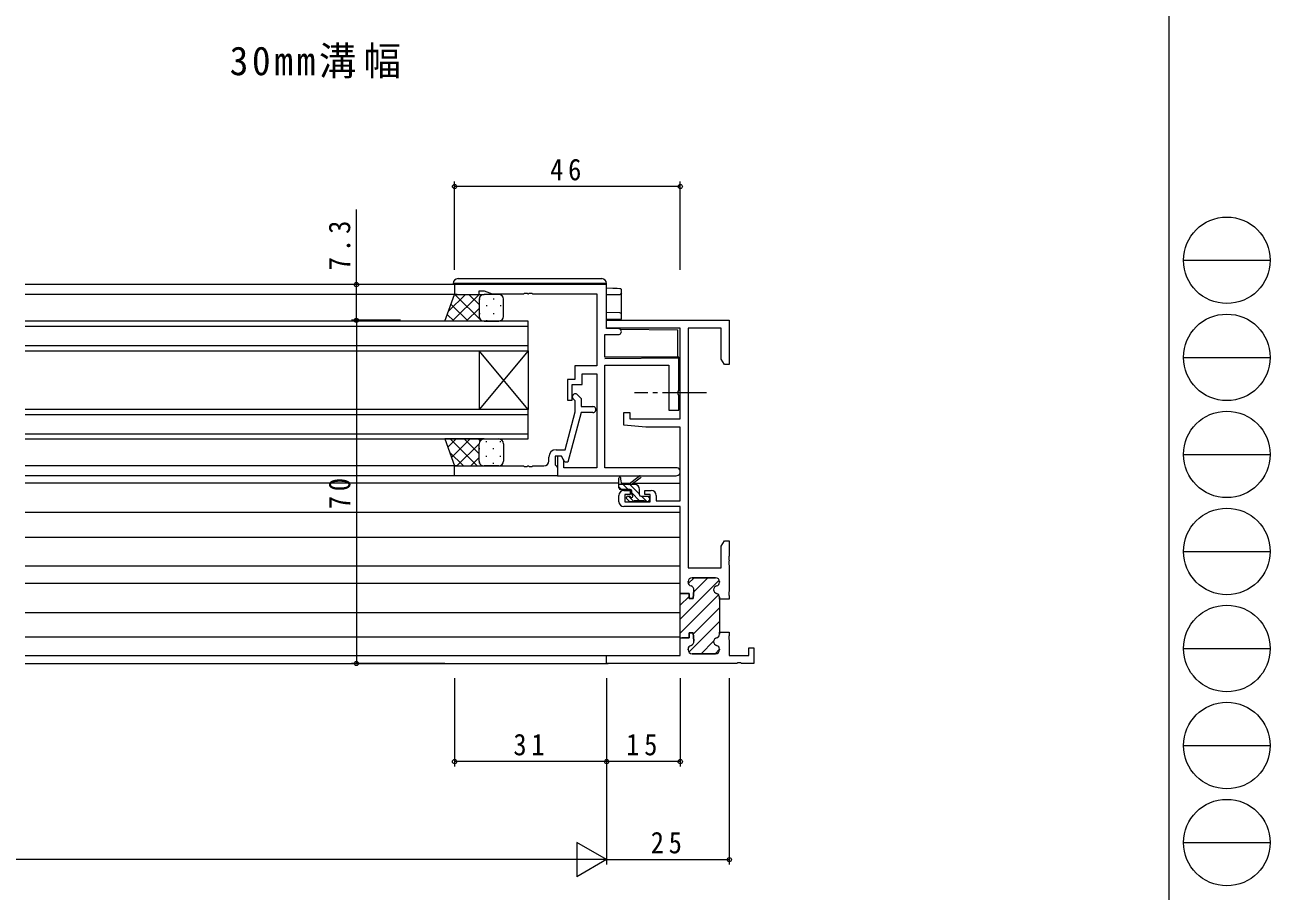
# Model space of a CAD drawing. Units: millimetres on the paper. Extents: x -420 to 373, y -297 to 267.
# Drawn here: x 119.1 to 372.9, y -202.3 to -25.6 of the extents above; entities that cross this region are included whole.
import ezdxf

# ---------------------------------------------------------------- set-up
doc = ezdxf.new("R2010")
doc.units = ezdxf.units.MM
doc.linetypes.add('CHAIN2', pattern=[12, 9, -1, 1, -1])
for name, color, linetype, lineweight in [('0-1_YKK_ZWAK', 7, 'Continuous', 9), ('0-3_YKK_11', 7, 'Continuous', 9), ('0-4_YKK_12', 2, 'Continuous', 9), ('0-5_YKK_13', 4, 'Continuous', 9), ('0-7_YKK_D', 6, 'Continuous', 9)]:
    doc.layers.add(name, color=color, linetype=linetype, lineweight=lineweight)
doc.layers.add('0-2_USER1', color=2, linetype='Continuous')
doc.styles.add('ＭＳ ゴシック', font='')
doc.styles.get('ＭＳ ゴシック').set_extended_font_data('MS Gothic')

msp = doc.modelspace()

# ---------------------------------------------------------------- linework, layer by layer
at = {"layer": '0-1_YKK_ZWAK'}
for p, q in [((352.3, 264.4), (352.3, -260.6)), ((355.276, -73.616), (372.916, -73.616)), ((355.276, -93.412), (372.916, -93.412)), ((355.276, -113.208), (372.916, -113.208)), ((355.276, -133.004), (372.916, -133.004)), ((355.276, -152.8), (372.916, -152.8)), ((355.276, -172.596), (372.916, -172.596)), ((355.276, -192.392), (372.916, -192.392))]:
    msp.add_line(p, q, dxfattribs=at)
for centre in [(364.096, -73.616), (364.096, -93.412), (364.096, -113.208), (364.096, -133.004), (364.096, -152.8), (364.096, -172.596), (364.096, -192.392)]:
    msp.add_circle(centre, 8.82, dxfattribs=at)
at = {"layer": '0-3_YKK_11'}
for p, q in [((206.687, -78.559), (206.687, -80.559)), ((237.687, -78.559), (206.687, -78.559)), ((237.687, -87.559), (237.687, -78.559)), ((206.687, -80.559), (211.687, -80.559)), ((211.687, -79.859), (212.687, -79.859)), ((211.687, -80.559), (211.687, -79.859)), ((212.687, -79.859), (214.336, -80.459)), ((214.336, -80.459), (220.729, -80.459)), ((220.729, -80.459), (220.912, -80.339)), ((220.912, -80.339), (221.462, -80.339)), ((221.462, -80.339), (221.645, -80.459)), ((221.645, -80.459), (221.729, -80.459)), ((221.729, -80.459), (221.912, -80.339)), ((221.912, -80.339), (222.462, -80.339)), ((222.462, -80.339), (222.645, -80.459)), ((222.645, -80.459), (235.687, -80.459)), ((235.687, -80.459), (235.687, -95.159)), ((237.687, -85.859), (262.687, -85.859)), ((237.687, -87.489), (237.687, -85.859)), ((262.687, -85.859), (262.687, -94.859)), ((237.317, -88.759), (240.087, -88.759)), ((237.317, -93.359), (237.317, -88.759)), ((252.687, -87.489), (237.687, -87.489)), ((240.087, -87.559), (237.687, -87.559)), ((252.687, -105.959), (252.687, -87.489)), ((261.057, -87.489), (254.317, -87.489)), ((254.317, -87.489), (254.317, -136.359)), ((261.057, -93.768), (261.057, -87.489)), ((252.387, -93.359), (237.317, -93.359)), ((252.387, -100.201), (252.387, -93.359)), ((261.687, -94.859), (261.057, -93.768)), ((231.187, -95.159), (231.187, -97.959)), ((235.687, -95.159), (231.187, -95.159)), ((237.317, -94.989), (250.387, -94.989)), ((237.317, -115.929), (237.317, -94.989)), ((250.387, -94.989), (250.387, -104.159)), ((262.687, -94.859), (261.687, -94.859)), ((229.687, -97.959), (229.687, -102.159)), ((231.187, -97.959), (229.687, -97.959)), ((230.687, -98.959), (232.687, -98.959)), ((230.687, -102.159), (230.687, -98.959)), ((232.687, -96.789), (235.687, -96.789)), ((232.687, -98.959), (232.687, -96.789)), ((235.687, -96.789), (235.687, -115.929)), ((231.711, -101.034), (232.487, -101.81)), ((252.267, -100.384), (252.387, -100.201)), ((252.267, -100.934), (252.267, -100.384)), ((252.387, -101.117), (252.267, -100.934)), ((252.387, -104.159), (252.387, -101.117)), ((229.687, -102.159), (230.687, -102.159)), ((231.287, -102.307), (230.863, -101.883)), ((231.287, -104.497), (231.287, -102.307)), ((232.487, -101.81), (232.487, -103.459)), ((232.487, -103.459), (234.887, -103.459)), ((229.207, -112.259), (231.287, -104.497)), ((232.486, -104.659), (229.78, -114.759)), ((234.887, -104.659), (232.486, -104.659)), ((241.187, -104.659), (242.387, -104.659)), ((241.187, -107.265), (241.187, -104.659)), ((242.387, -104.659), (242.387, -105.959)), ((242.387, -105.959), (252.687, -105.959)), ((250.387, -104.159), (252.387, -104.159)), ((245.687, -107.659), (241.187, -107.265)), ((252.687, -107.659), (245.687, -107.659)), ((252.687, -122.659), (252.687, -107.659)), ((225.887, -114.559), (225.887, -113.759)), ((227.187, -113.559), (227.187, -115.359)), ((228.487, -113.559), (227.187, -113.559)), ((227.387, -112.259), (229.207, -112.259)), ((227.687, -113.559), (227.687, -117.559)), ((228.487, -113.559), (227.687, -113.559)), ((229.18, -114.759), (228.487, -113.559)), ((228.987, -114.425), (228.487, -113.559)), ((206.687, -115.559), (220.729, -115.559)), ((206.687, -117.559), (206.687, -115.559)), ((220.729, -115.559), (220.912, -115.679)), ((220.912, -115.679), (221.462, -115.679)), ((221.462, -115.679), (221.645, -115.559)), ((221.645, -115.559), (221.729, -115.559)), ((221.729, -115.559), (221.912, -115.679)), ((221.912, -115.679), (222.462, -115.679)), ((222.462, -115.679), (222.645, -115.559)), ((222.645, -115.559), (224.887, -115.559)), ((227.187, -115.359), (227.387, -115.559)), ((227.387, -115.559), (227.687, -115.859)), ((227.687, -115.859), (227.687, -117.559)), ((228.987, -115.929), (228.987, -114.425)), ((235.687, -115.929), (228.987, -115.929)), ((229.78, -114.759), (229.18, -114.759)), ((251.872, -115.929), (237.317, -115.929)), ((227.687, -117.559), (206.687, -117.559)), ((227.687, -117.559), (251.872, -117.559)), ((240.187, -122.859), (240.187, -121.559)), ((241.187, -120.559), (242.487, -120.559)), ((241.387, -121.359), (241.387, -122.859)), ((242.487, -121.359), (241.387, -121.359)), ((242.487, -120.559), (242.487, -121.359)), ((245.487, -120.559), (246.787, -120.559)), ((245.487, -121.359), (245.487, -120.559)), ((246.587, -121.359), (245.487, -121.359)), ((246.587, -122.859), (246.587, -121.359)), ((247.787, -121.559), (247.787, -122.659)), ((252.687, -123.859), (241.187, -123.859)), ((241.387, -122.859), (246.587, -122.859)), ((247.787, -122.659), (252.687, -122.659)), ((252.687, -141.609), (252.687, -123.859)), ((261.057, -131.95), (261.687, -130.859)), ((261.057, -136.359), (261.057, -131.95)), ((261.687, -130.859), (262.687, -130.859)), ((262.687, -130.859), (262.687, -133.901)), ((262.687, -133.901), (262.567, -134.084)), ((262.567, -134.084), (262.567, -134.634)), ((254.317, -136.359), (261.057, -136.359)), ((262.567, -134.634), (262.687, -134.817)), ((262.687, -134.901), (262.567, -135.084)), ((262.567, -135.084), (262.567, -135.634)), ((262.567, -135.634), (262.687, -135.817)), ((262.687, -134.817), (262.687, -134.901)), ((262.687, -135.817), (262.687, -141.151)), ((252.687, -146.824), (260.635, -138.876)), ((254.287, -139.26), (254.287, -139.159)), ((254.287, -139.159), (254.287, -139.26)), ((254.332, -139.523), (255.495, -138.359)), ((255.087, -138.359), (259.887, -138.359)), ((259.887, -138.359), (255.087, -138.359)), ((255.443, -141.239), (258.324, -138.359)), ((260.687, -139.159), (260.687, -139.26)), ((260.687, -139.26), (260.687, -139.159)), ((252.687, -141.609), (254.487, -141.609)), ((252.687, -150.909), (252.687, -141.609)), ((252.687, -150.909), (252.687, -141.609)), ((254.487, -141.609), (252.687, -141.609)), ((252.687, -149.652), (260.498, -141.841)), ((254.487, -141.609), (254.487, -142.609)), ((254.487, -142.609), (254.487, -141.609)), ((255.287, -142.609), (255.482, -140.9)), ((255.482, -140.9), (255.287, -142.609)), ((262.687, -141.151), (262.567, -141.334)), ((262.567, -141.334), (262.567, -141.884)), ((262.567, -141.884), (262.687, -142.067)), ((262.687, -142.067), (262.687, -142.759)), ((252.687, -143.995), (254.487, -142.195)), ((254.487, -142.609), (255.287, -142.609)), ((255.287, -142.609), (254.487, -142.609)), ((255.314, -149.854), (260.687, -144.481)), ((260.687, -142.358), (260.687, -142.759)), ((260.687, -142.759), (260.687, -142.358)), ((260.687, -142.759), (260.687, -149.459)), ((262.687, -142.759), (260.687, -142.759)), ((254.452, -153.545), (260.687, -147.309)), ((254.487, -149.609), (254.487, -150.609)), ((255.287, -149.609), (254.487, -149.609)), ((254.487, -149.609), (255.287, -149.609)), ((254.487, -150.609), (254.487, -149.609)), ((255.482, -151.318), (255.287, -149.609)), ((255.287, -149.609), (255.482, -151.318)), ((260.687, -149.459), (260.687, -149.86)), ((260.687, -149.459), (262.687, -149.459)), ((260.687, -149.86), (260.687, -149.459)), ((262.687, -149.459), (262.687, -150.151)), ((252.687, -150.609), (254.487, -150.609)), ((252.687, -154.229), (252.687, -150.609)), ((254.487, -150.609), (252.987, -150.609)), ((256.966, -153.859), (259.491, -151.334)), ((260.254, -150.571), (260.598, -150.227)), ((262.687, -150.151), (262.567, -150.334)), ((262.567, -150.334), (262.567, -150.884)), ((262.567, -150.884), (262.687, -151.067)), ((262.687, -151.067), (262.687, -154.229)), ((237.687, -154.229), (252.687, -154.229)), ((237.687, -155.859), (237.687, -154.229)), ((254.287, -153.059), (254.287, -152.958)), ((254.287, -152.958), (254.287, -153.059)), ((259.887, -153.859), (255.087, -153.859)), ((255.087, -153.859), (259.887, -153.859)), ((259.794, -153.859), (260.687, -152.966)), ((260.687, -152.958), (260.687, -153.059)), ((260.687, -153.059), (260.687, -152.958)), ((262.687, -154.229), (266.687, -154.229)), ((266.687, -152.659), (267.687, -152.659)), ((266.687, -154.229), (266.687, -152.659)), ((267.687, -152.659), (267.687, -155.859)), ((264.229, -155.859), (237.687, -155.859)), ((264.229, -155.859), (237.687, -155.859)), ((264.412, -155.739), (264.229, -155.859)), ((264.962, -155.739), (264.412, -155.739)), ((265.145, -155.859), (264.962, -155.739)), ((267.687, -155.859), (265.145, -155.859))]:
    msp.add_line(p, q, dxfattribs=at)
for centre, radius, start, end in [((240.087, -88.159), 0.6, 269.99998, 90), ((231.287, -101.459), 0.6, 44.99998, 225), ((234.887, -104.059), 0.6, 269.99998, 90), ((227.387, -113.759), 1.5, 90, 179.99998), ((224.887, -114.559), 1, 270, 359.99998), ((251.872, -116.744), 0.815, 269.99998, 90), ((241.187, -121.559), 1, 90, 179.99998), ((246.787, -121.559), 1, 0, 89.99998), ((241.187, -122.859), 1, 180, 269.99998), ((255.087, -139.159), 0.8, 90, 179.99998), ((255.087, -139.159), 0.8, 90, 179.99998), ((255.087, -139.26), 0.8, 180.00002, 255.52251), ((255.087, -139.26), 0.8, 180.00002, 255.52251), ((259.887, -139.159), 0.8, 0, 89.99998), ((259.887, -139.159), 0.8, 0, 89.99998), ((259.887, -139.26), 0.8, 284.47748, 359.99997), ((259.887, -139.26), 0.8, 284.47748, 359.99997), ((254.687, -140.809), 0.8, 353.49696, 75.52246), ((254.687, -140.809), 0.8, 353.49696, 75.52246), ((260.287, -140.809), 0.8, 104.47751, 255.52248), ((260.287, -140.809), 0.8, 104.47751, 255.52248), ((259.887, -142.358), 0.8, 0.00002, 75.52251), ((259.887, -142.358), 0.8, 0.00002, 75.52251), ((255.087, -152.958), 0.8, 104.47748, 179.99997), ((255.087, -152.958), 0.8, 104.47748, 179.99997), ((254.687, -151.409), 0.8, 284.47752, 6.50302), ((254.687, -151.409), 0.8, 284.47752, 6.50302), ((260.287, -151.409), 0.8, 104.47751, 255.52248), ((260.287, -151.409), 0.8, 104.47751, 255.52248), ((259.887, -149.86), 0.8, 284.47748, 359.99997), ((259.887, -149.86), 0.8, 284.47748, 359.99997), ((259.887, -152.958), 0.8, 0.00002, 75.52251), ((259.887, -152.958), 0.8, 0.00002, 75.52251), ((255.087, -153.059), 0.8, 180, 269.99998), ((255.087, -153.059), 0.8, 180, 269.99998), ((259.887, -153.059), 0.8, 270, 359.99998), ((259.887, -153.059), 0.8, 270, 359.99998)]:
    msp.add_arc(centre, radius, start, end, dxfattribs=at)
at = {"layer": '0-4_YKK_12'}
for p, q in [((206.987, -78.559), (119.187, -78.559)), ((207.187, -80.559), (119.187, -80.559)), ((221.687, -86.059), (119.187, -86.059)), ((221.687, -92.059), (221.687, -86.059)), ((119.187, -87.059), (221.687, -87.059)), ((221.687, -91.059), (119.187, -91.059)), ((119.187, -92.059), (221.687, -92.059)), ((221.687, -104.059), (211.687, -92.059)), ((221.687, -92.059), (211.687, -104.059)), ((211.687, -92.059), (211.687, -104.059)), ((221.687, -92.059), (221.687, -104.059)), ((221.687, -104.059), (119.187, -104.059)), ((221.687, -110.059), (221.687, -104.059)), ((119.187, -105.059), (221.687, -105.059)), ((221.687, -109.059), (119.187, -109.059)), ((119.187, -110.059), (221.687, -110.059)), ((207.187, -115.559), (119.187, -115.559)), ((206.987, -117.559), (119.187, -117.559)), ((240.187, -119.059), (119.187, -119.059)), ((240.633, -119.059), (242.483, -119.059)), ((243.077, -119.059), (252.687, -119.059)), ((252.687, -125.059), (119.187, -125.059)), ((119.187, -130.059), (252.687, -130.059)), ((119.187, -135.946), (252.687, -135.946)), ((252.687, -139.572), (119.187, -139.572)), ((119.187, -145.459), (252.687, -145.459)), ((252.687, -150.459), (119.187, -150.459)), ((119.187, -154.229), (252.387, -154.229)), ((119.187, -155.859), (237.987, -155.859))]:
    msp.add_line(p, q, dxfattribs=at)
at = {"layer": '0-5_YKK_13'}
for p, q in [((206.387, -78.359), (206.387, -78.559)), ((207.387, -77.359), (236.687, -77.359)), ((237.687, -78.359), (237.187, -78.359)), ((237.687, -79.282), (237.687, -78.359)), ((204.687, -86.059), (206.687, -80.559)), ((208.89, -80.559), (205.428, -84.021)), ((211.719, -80.559), (206.219, -86.059)), ((206.687, -80.559), (212.687, -80.559)), ((212.267, -86.059), (206.767, -80.559)), ((211.687, -82.65), (209.595, -80.559)), ((212.452, -80.587), (212.424, -80.559)), ((215.687, -80.559), (212.687, -80.559)), ((237.739, -79.264), (237.687, -79.263)), ((237.687, -80.594), (237.739, -80.593)), ((240.687, -80.294), (240.687, -79.658)), ((209.438, -86.059), (205.954, -82.574)), ((211.687, -83.419), (209.047, -86.059)), ((211.687, -81.559), (211.687, -85.059)), ((211.687, -81.559), (211.687, -85.059)), ((211.777, -81.379), (211.777, -81.579)), ((213.192, -82.794), (213.192, -82.994)), ((214.607, -81.379), (214.607, -81.579)), ((216.022, -82.794), (216.022, -82.994)), ((216.687, -85.059), (216.687, -81.559)), ((212.687, -86.059), (204.687, -86.059)), ((206.61, -86.059), (205.2, -84.649)), ((211.777, -84.409), (211.777, -84.609)), ((212.081, -85.854), (211.876, -86.059)), ((212.687, -86.059), (215.687, -86.059)), ((213.192, -85.824), (213.192, -86.024)), ((214.607, -84.409), (214.607, -84.609)), ((216.022, -85.824), (216.022, -86.001)), ((237.716, -84.294), (237.687, -84.294)), ((237.687, -85.654), (237.713, -85.653)), ((240.392, -84.341), (237.716, -84.294)), ((240.456, -87.686), (252.187, -87.788)), ((252.187, -92.915), (252.187, -87.788)), ((237.317, -93.645), (252.187, -93.515)), ((252.187, -93.515), (252.187, -92.915)), ((204.687, -110.059), (206.687, -115.559)), ((212.687, -110.059), (204.687, -110.059)), ((207.01, -110.059), (205.307, -111.762)), ((211.319, -115.559), (205.819, -110.059)), ((209.838, -110.059), (206.061, -113.837)), ((211.687, -111.039), (207.167, -115.559)), ((211.687, -113.099), (208.647, -110.059)), ((211.882, -110.466), (211.476, -110.059)), ((211.687, -114.559), (211.687, -111.059)), ((211.687, -114.559), (211.687, -111.059)), ((212.667, -110.059), (212.667, -110.059)), ((212.687, -110.059), (215.687, -110.059)), ((213.192, -110.694), (213.192, -110.494)), ((216.022, -110.694), (216.022, -110.494)), ((216.687, -111.059), (216.687, -114.559)), ((208.49, -115.559), (205.657, -112.725)), ((211.687, -113.867), (209.995, -115.559)), ((211.777, -112.109), (211.777, -111.909)), ((213.192, -113.724), (213.192, -113.524)), ((214.607, -112.109), (214.607, -111.909)), ((216.022, -113.724), (216.022, -113.524)), ((206.687, -115.559), (212.687, -115.559)), ((211.777, -114.974), (211.777, -114.939)), ((215.687, -115.559), (212.687, -115.559)), ((214.607, -115.139), (214.607, -114.939)), ((240.187, -120.059), (240.187, -118.06)), ((240.487, -118.233), (240.686, -119.359)), ((242.087, -119.359), (244.305, -117.676)), ((242.687, -119.359), (244.507, -117.958)), ((243.387, -119.359), (240.187, -119.359)), ((240.726, -120.359), (240.187, -119.82)), ((242.487, -120.359), (240.487, -120.359)), ((242.073, -120.359), (241.073, -119.359)), ((241.987, -121.759), (242.326, -121.759)), ((243.195, -122.828), (242.126, -121.759)), ((244.387, -121.326), (242.42, -119.359)), ((242.787, -121.298), (242.787, -120.659)), ((244.373, -122.659), (242.787, -121.073)), ((244.231, -119.823), (243.923, -119.515)), ((244.387, -121.459), (244.387, -120.359)), ((244.687, -121.759), (246.087, -121.759)), ((245.92, -122.859), (244.82, -121.759)), ((246.371, -121.963), (246.183, -121.775)), ((242.275, -122.771), (241.775, -122.271)), ((243.087, -122.859), (242.487, -122.859)), ((245.387, -122.659), (243.287, -122.659)), ((246.087, -122.859), (245.587, -122.859)), ((246.387, -122.059), (246.387, -122.559))]:
    msp.add_line(p, q, dxfattribs=at)
at = {"layer": '0-5_YKK_13', "linetype": 'CHAIN2'}
msp.add_line((258.071, -100.659), (243.387, -100.659), dxfattribs=at)
at = {"layer": '0-5_YKK_13'}
for points in [[(237.187, -78.359), (206.887, -78.359), (206.387, -78.359)], [(240.687, -80.383), (240.601, -80.587), (240.392, -80.673), (237.687, -80.72)], [(237.739, -79.264), (238.917, -79.29), (239.847, -79.32), (240.342, -79.348)], [(237.739, -80.593), (238.976, -80.577), (239.924, -80.575), (240.373, -80.588)], [(240.367, -79.35), (240.39, -79.352), (240.431, -79.358), (240.46, -79.365), (240.492, -79.375), (240.532, -79.394), (240.58, -79.427), (240.629, -79.48), (240.667, -79.551), (240.686, -79.635), (240.687, -79.658)], [(240.373, -80.588), (240.388, -80.591), (240.392, -80.594)], [(240.687, -84.641), (240.687, -80.383), (240.687, -80.294)], [(237.713, -85.653), (240.687, -85.601), (240.687, -84.641)]]:
    msp.add_lwpolyline(points, dxfattribs=at)
for centre, radius, start, end in [((207.387, -78.359), 1, 90, 180), ((236.687, -78.359), 1, 0, 90), ((212.687, -81.559), 1, 90.00009, 180.00009), ((212.687, -81.559), 1, 90.00009, 180.00009), ((215.687, -81.559), 1, 0.00009, 90.00009), ((240.387, -80.294), 0.3, 270.99553, 359.99573), ((212.687, -85.059), 1, 180.00009, 270.00009), ((212.687, -85.059), 1, 180.00009, 270.00009), ((215.687, -85.059), 1, 270.00009, 0.00009), ((240.387, -84.641), 0.3, 0, 89), ((212.687, -111.059), 1, 89.99989, 179.99989), ((212.687, -111.059), 1, 89.99989, 179.99989), ((215.687, -111.059), 1, 359.99989, 89.99989), ((212.687, -114.559), 1, 179.99989, 269.99989), ((212.687, -114.559), 1, 179.99989, 269.99989), ((215.687, -114.559), 1, 269.99989, 359.99989), ((240.387, -118.06), 0.2, 300, 180), ((244.487, -117.759), 0.2, 275.58287, 155.58287), ((240.487, -120.059), 0.3, 180, 270), ((241.987, -122.059), 0.3, 90, 225), ((242.326, -122.059), 0.3, 33.05573, 90), ((242.487, -120.659), 0.3, 0, 90), ((242.787, -121.759), 0.25, 213.05573, 56.94426), ((243.087, -121.298), 0.3, 180, 236.94426), ((243.387, -120.359), 1, 0, 90), ((244.687, -121.459), 0.3, 180, 270), ((246.087, -122.059), 0.3, 0, 90), ((242.487, -122.559), 0.3, 225, 270), ((243.087, -122.659), 0.2, 270, 0), ((245.587, -122.659), 0.2, 180, 270), ((246.087, -122.559), 0.3, 270, 0)]:
    msp.add_arc(centre, radius, start, end, dxfattribs=at)
at = {"layer": '0-7_YKK_D'}
for p, q in [((206.687, -75.559), (206.687, -57.559)), ((252.687, -75.559), (252.687, -57.559)), ((252.687, -58.559), (206.687, -58.559)), ((186.687, -78.559), (186.687, -63.259)), ((204.687, -78.559), (185.687, -78.559)), ((186.687, -85.859), (186.687, -78.559)), ((195.687, -85.859), (185.687, -85.859)), ((195.687, -85.859), (185.687, -85.859)), ((186.687, -85.859), (186.687, -155.859)), ((204.687, -155.859), (185.687, -155.859)), ((206.687, -158.859), (206.687, -176.859)), ((237.687, -158.859), (237.687, -196.859)), ((237.687, -158.859), (237.687, -196.859)), ((237.687, -158.859), (237.687, -176.859)), ((237.687, -158.859), (237.687, -176.859)), ((252.687, -158.859), (252.687, -176.859)), ((262.687, -158.859), (262.687, -196.859)), ((237.687, -175.859), (206.687, -175.859)), ((252.687, -175.859), (237.687, -175.859)), ((231.625, -192.359), (231.625, -199.359)), ((237.687, -195.859), (231.625, -192.359)), ((230.687, -195.859), (4.687, -195.859)), ((237.687, -195.859), (225.563, -195.859)), ((237.687, -195.859), (231.625, -199.359)), ((237.687, -195.859), (262.687, -195.859))]:
    msp.add_line(p, q, dxfattribs=at)
for centre in [(206.687, -58.559), (252.687, -58.559), (186.687, -78.559), (186.687, -85.859), (186.687, -85.859), (186.687, -155.859), (206.687, -175.859), (237.687, -175.859), (237.687, -175.859), (252.687, -175.859), (262.687, -195.859)]:
    msp.add_circle(centre, 0.425, dxfattribs=at)

# ---------------------------------------------------------------- texts
at = {"layer": '0-2_USER1', "insert": (160.845, -36.5), "char_height": 5.865, "attachment_point": 7, "style": 'ＭＳ ゴシック'}
msp.add_mtext('\\T1.2;\\W0.95;30mm溝幅', dxfattribs=at)
at = {"layer": '0-7_YKK_D', "color": 3, "char_height": 4.399, "attachment_point": 7, "style": 'ＭＳ ゴシック'}
for s, insert in [('\\T1.36;\\W0.9;46', (226.167, -57.359)), ('\\T1.36;\\W0.9;31', (218.667, -174.659)), ('\\T1.36;\\W0.9;15', (241.667, -174.659)), ('\\T1.36;\\W0.9;25', (246.667, -194.659))]:
    msp.add_mtext(s, dxfattribs=dict(at, insert=insert))
at = {"layer": '0-7_YKK_D', "color": 3, "char_height": 4.399, "attachment_point": 7, "rotation": 90, "style": 'ＭＳ ゴシック'}
for s, insert in [('\\T1.38;\\W0.9;7.3', (185.487, -75.659)), ('\\T1.36;\\W0.9;70', (185.487, -124.379))]:
    msp.add_mtext(s, dxfattribs=dict(at, insert=insert))

doc.saveas('drawing.dxf')
